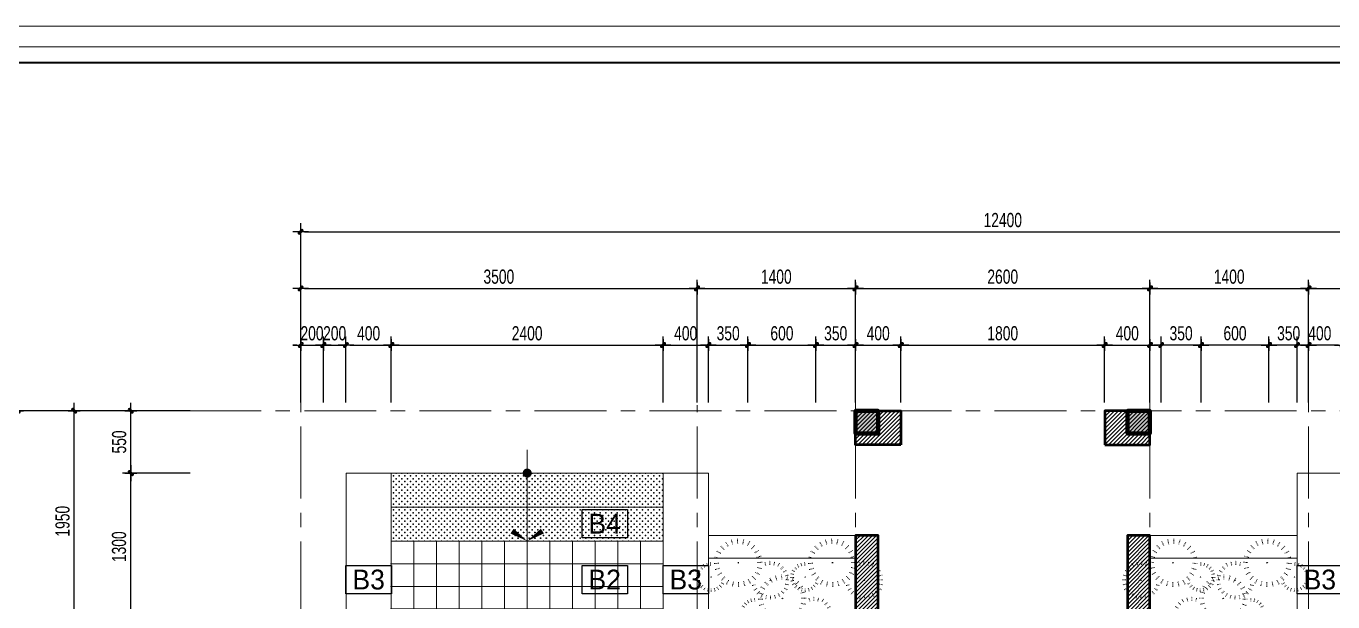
# Model space of a CAD drawing. Header units: inches. Extents: x 88947 to 296847, y 35049 to 161062.
# Drawn here: x 124536 to 136076, y 92972 to 98056 of the extents above; entities that cross this region are included whole.
import ezdxf
from ezdxf.enums import TextEntityAlignment as Align

# ---------------------------------------------------------------- set-up
doc = ezdxf.new("R2010")
doc.units = ezdxf.units.IN
doc.header["$MEASUREMENT"] = 0
doc.header["$PDMODE"] = 1
doc.linetypes.add('ACAD_ISO03W100', pattern=[30, 12, -18])
doc.linetypes.add('CENTER', pattern=[50.8, 31.75, -6.35, 6.35, -6.35])
for name, color, linetype, lineweight in [('A-Dims', 145, 'Continuous', 25), ('A-Text', 30, 'Continuous', 9), ('A-Wall', 2, 'Continuous', 35), ('DIM', 7, 'Continuous', 25), ('HACTH', 8, 'Continuous', 5), ('HATCH', 8, 'Continuous', 5), ('KHUNG 1', 6, 'Continuous', 70), ('KHUNG 2', 144, 'Continuous', 18), ('KY HIEU', 4, 'Continuous', 25), ('NETMANH', 192, 'Continuous', 18), ('THAY', 3, 'Continuous', 18), ('TRUC', 252, 'ACAD_ISO03W100', 13), ('TUONG', 4, 'Continuous', 50)]:
    doc.layers.add(name, color=color, linetype=linetype, lineweight=lineweight)
doc.layers.add('NOITHAT', color=34, linetype='Continuous')
doc.styles.add('ATTR', font='romans.shx', dxfattribs={"width": 0.8, "height": 0.7})
doc.styles.add('FRANKO', font='VFRANKO.TTF')
doc.styles.add('VNI-HELVE-CONDENSE', font='VNARIAL.TTF', dxfattribs={"width": 0.7})
doc.dimstyles.new('TAS-100', dxfattribs={"dimscale": 50, "dimtxt": 2.5, "dimasz": 0.7, "dimexe": 1.5, "dimexo": 1.5, "dimgap": 0.8, "dimtad": 1, "dimdec": 0, "dimzin": 3, "dimdsep": 46, "dimtxsty": 'VNI-HELVE-CONDENSE', "dimblk": 'TICK', "dimcen": 2.5, "dimclrt": 71, "dimazin": 2, "dimtfac": 0.75, "dimtdec": 0, "dimtix": 1, "dimtmove": 2, "dimatfit": 2, "dimldrblk": 'TICK123', "dimfxl": 1.5, "dimtolj": 1, "dimtzin": 0, "dimarcsym": 0})

# ---------------------------------------------------------------- blocks, each defined once
blk = doc.blocks.new('khung ten')
at = {"layer": 'A-Wall', "ltscale": 0.7}
blk.add_lwpolyline([(267204, -219099), (305804, -219099), (305804, -190799), (267204, -190799)], close=True, dxfattribs=at)
at = {"layer": 'KHUNG 2', "ltscale": 0.7}
blk.add_lwpolyline([(267004, -219299), (306004, -219299), (306004, -190599), (267004, -190599)], close=True, dxfattribs=at)
at = {"layer": 'NETMANH', "ltscale": 0.7}
blk.add_lwpolyline([(265004, -220042), (307004, -220042), (307004, -190342), (265004, -190342)], close=True, dxfattribs=at)
blk = doc.blocks.new('syb-floor')
at = {"linetype": 'Continuous'}
blk.add_lwpolyline([(-4.79, -2.5), (-4.79, 2.5), (3.22, 2.5), (3.22, -2.5)], close=True, dxfattribs=at)
blk.add_attdef('SYB-FLOOR', text='', height=2.5, dxfattribs=at).set_placement((-0.78, 0), align=Align.MIDDLE_CENTER)
blk = doc.blocks.new('121222')
at = {"layer": 'TRUC', "color": 95}
for p, q in [((-70, -79573), (-116, -79497)), ((15, -79536), (-11, -79450)), ((106, -79521), (103, -79432)), ((197, -79532), (218, -79444)), ((326, -79486), (284, -79564)), ((-230, -79791), (-316, -79770)), ((-274, -79662), (-197, -79705)), ((-143, -79630), (-206, -79569)), ((357, -79620), (419, -79554)), ((415, -79691), (492, -79644)), ((453, -79775), (538, -79750)), ((612, -79895), (554, -79800)), ((718, -79849), (686, -79741)), ((831, -79831), (829, -79719)), ((946, -79844), (972, -79735)), ((1107, -79787), (1054, -79884)), ((1169, -79789), (1227, -79821)), ((1268, -79765), (1220, -79719)), ((1322, -79722), (1287, -79665)), ((1385, -79694), (1366, -79630)), ((1454, -79683), (1452, -79616)), ((1522, -79691), (1538, -79626)), ((1619, -79657), (1587, -79715)), ((1642, -79757), (1689, -79708)), ((1686, -79810), (1743, -79775)), ((-239, -79883), (-328, -79885)), ((-225, -79974), (-311, -79999)), ((-188, -80058), (-264, -80104)), ((-129, -80129), (-191, -80194)), ((357, -80007), (454, -80060)), ((521, -79966), (442, -79890)), ((1146, -79954), (1223, -79872)), ((1219, -80042), (1314, -79984)), ((1265, -80148), (1372, -80116)), ((1652, -80131), (1700, -80177)), ((1751, -80107), (1693, -80075)), ((1714, -79873), (1778, -79855)), ((1718, -80011), (1782, -80026)), ((1725, -79942), (1792, -79940)), ((-98, -80262), (-56, -80185)), ((31, -80216), (10, -80304)), ((122, -80227), (124, -80317)), ((213, -80213), (238, -80299)), ((400, -80282), (289, -80285)), ((411, -80167), (304, -80141)), ((418, -80396), (311, -80428)), ((1272, -80376), (1379, -80402)), ((1283, -80262), (1395, -80259)), ((1466, -80213), (1468, -80280)), ((1534, -80202), (1553, -80266)), ((1598, -80174), (1632, -80231)), ((465, -80502), (370, -80560)), ((538, -80590), (460, -80672)), ((577, -80757), (630, -80660)), ((738, -80700), (711, -80809)), ((852, -80713), (855, -80825)), ((966, -80695), (997, -80803)), ((1071, -80649), (1129, -80744)), ((1162, -80578), (1242, -80654)), ((1327, -80537), (1230, -80484))]:
    blk.add_line(p, q, dxfattribs=at)
for points in [[(110, -79869), (98, -79879), (119, -79882)], [(1457, -79944), (1448, -79951), (1463, -79954)], [(837, -80265), (822, -80278), (848, -80282)]]:
    blk.add_lwpolyline(points, close=True, dxfattribs=at)
at = {"layer": 'TRUC', "color": 95, "style": 'ATTR', "width": 0.8, "flags": 9}
blk.add_attdef('ESTCODE', (837, -80265), '', height=6.45, rotation=331.3515, dxfattribs=at)
blk = doc.blocks.new('A$C42FF647F')
at = {"layer": 'HACTH'}
h = blk.add_hatch(dxfattribs=at)
h.set_pattern_fill('ANSI31', color=256, scale=200, style=0)
h.set_pattern_definition([(45, (-1500, -4950), (-17.67767, 17.67767), [])])
h.paths.add_polyline_path([(-1500, -4600), (4100, -4600), (4100, -4400), (4000, -4400), (4000, -4500), (2600, -4500), (2600, -2150), (2950, -2150), (2950, -1950), (2600, -1950), (2600, -1100), (2400, -1100), (2400, -4500), (200, -4500), (200, -1100), (0, -1100), (0, -1950), (-350, -1950), (-350, -2150), (0, -2150), (0, -4500), (-1400, -4500), (-1400, -4400), (-1500, -4400)])
at = {"layer": 'HATCH'}
h = blk.add_hatch(dxfattribs=at)
h.set_pattern_fill('ANSI31', color=256, scale=200, style=0)
h.set_pattern_definition([(45, (100, -300), (-17.6777, 17.6777), [])])
h.paths.add_polyline_path([(400, -300), (0, -300), (0, 0), (400, 0)])
h = blk.add_hatch(dxfattribs=at)
h.set_pattern_fill('ANSI31', color=256, scale=200, style=0)
h.set_pattern_definition([(45, (2100, -300), (-17.6777, 17.6777), [])])
h.paths.add_polyline_path([(2200, -300), (2600, -300), (2600, 0), (2200, 0)])
blk.add_lwpolyline([(-2900, -1150), (-2900, -345)], dxfattribs=at)
at = {"layer": 'HATCH', "const_width": 40}
blk.add_lwpolyline([(-2900, -570, 1), (-2900, -530, 1)], format="xyb", close=True, dxfattribs=at)
at = {"layer": 'HATCH'}
for points in [[(-3034, -1062, 50, 0, 0), (-2900, -1150, 0, 0, 0)], [(-2766, -1062, 50, 0, 0), (-2900, -1150, 0, 0, 0)]]:
    blk.add_lwpolyline(points, format="xyseb", dxfattribs=at)
at = {"layer": 'KHUNG 1'}
for points in [[(0, -200), (200, -200), (200, 0), (0, 0)], [(0, 0), (200, 0), (200, -200), (0, -200)], [(2400, 0), (2600, 0), (2600, -200), (2400, -200)], [(2600, 0), (2400, 0), (2400, -200), (2600, -200)]]:
    blk.add_lwpolyline(points, close=True, dxfattribs=at)
for points in [[(0, 0), (200, 0), (0, -200), (200, -200)], [(0, -200), (200, -200), (0, 0), (200, 0)], [(2400, -200), (2600, -200), (2400, 0), (2600, 0)], [(2600, -200), (2400, -200), (2600, 0), (2400, 0)]]:
    blk.add_solid(points, dxfattribs=at)
at = {"layer": 'THAY'}
for points in [[(-1300, -550), (-4500, -550)], [(3900, -550), (7100, -550)], [(-1700, -850), (-4100, -850)], [(-1700, -1150), (-4100, -1150)], [(-1300, -1100), (0, -1100)], [(3900, -1100), (2600, -1100)], [(-1300, -1300), (0, -1300)], [(3900, -1300), (2600, -1300)]]:
    blk.add_lwpolyline(points, dxfattribs=at)
for points in [[(-4500, -550), (-4100, -550), (-4100, -1850), (-4500, -1850)], [(-1300, -550), (-1700, -550), (-1700, -1850), (-1300, -1850)], [(3900, -550), (4300, -550), (4300, -1850), (3900, -1850)]]:
    blk.add_lwpolyline(points, close=True, dxfattribs=at)
at = {"layer": 'TUONG'}
for points in [[(400, -300), (0, -300), (0, 0), (400, 0)], [(2200, -300), (2600, -300), (2600, 0), (2200, 0)]]:
    blk.add_lwpolyline(points, close=True, dxfattribs=at)
for points in [[(2600, -1950), (2600, -1100), (2400, -1100), (2400, -4500)], [(200, -4500), (200, -1100), (0, -1100), (0, -1950)]]:
    blk.add_lwpolyline(points, dxfattribs=at)
at = {"layer": 'NOITHAT', "yscale": 0.3888000000297325, "zscale": 0.3888, "rotation": 180}
for p, xscale in [((-710, -32552), 0.3888000000151806), ((121, -32552), 0.3888000000151806), ((2479, -32552), -0.3888000000151806), ((3310, -32552), -0.3888000000151806), ((-321, -32868), 0.3888000000151806), ((2921, -32868), -0.3888000000151806)]:
    blk.add_blockref('121222', p, dxfattribs=dict(at, xscale=xscale))
blk = doc.blocks.new('TICK')
at = {"layer": 'A-Dims', "color": 1}
for p, q in [((-2, 0), (2, 0)), ((0, 1.5), (0, -1.5))]:
    blk.add_line(p, q, dxfattribs=at)
at = {"layer": 'A-Dims', "color": 1, "const_width": 0.788}
blk.add_lwpolyline([(-0.33, -0.35), (0.38, 0.38)], dxfattribs=at)
at = {"layer": 'A-Dims', "color": 1, "const_width": 0.394}
for points in [[(0.24, 0.52, -0.414214), (0.52, 0.52, -1)], [(0.52, 0.52, -0.414214), (0.52, 0.24, -1)], [(-0.47, -0.21, 0.414214), (-0.47, -0.49, 1)], [(-0.47, -0.49, 0.414214), (-0.19, -0.49, 1)]]:
    blk.add_lwpolyline(points, format="xyb", dxfattribs=at)
blk = doc.blocks.new('*D465')
at = {"layer": 'Defpoints', "color": 0}
for p in [(130461, 95740), (126961, 94659), (130461, 94659)]:
    blk.add_point(p, dxfattribs=at)
at = {"layer": 'DIM', "color": 0, "lineweight": -2}
for p, q in [((126961, 94734), (126961, 95815)), ((130461, 94734), (130461, 95815)), ((126996, 95740), (130426, 95740))]:
    blk.add_line(p, q, dxfattribs=at)
at = {"layer": 'DIM', "color": 0, "lineweight": -2, "xscale": 35, "yscale": 35, "zscale": 35, "rotation": 180}
blk.add_blockref('TICK', (126961, 95740), dxfattribs=at)
at = {"layer": 'DIM', "color": 0, "lineweight": -2, "xscale": 35, "yscale": 35, "zscale": 35}
blk.add_blockref('TICK', (130461, 95740), dxfattribs=at)
at = {"layer": 'DIM', "color": 71, "insert": (128711, 95843), "char_height": 125, "attachment_point": 5, "style": 'VNI-HELVE-CONDENSE'}
blk.add_mtext('\\A1;3500', dxfattribs=at)
blk = doc.blocks.new('TICK123')
at = {"layer": 'A-Dims', "color": 1}
blk.add_lwpolyline([(0.05, 0, 0, 0.84, 0), (-2.11, 0, 8.4, 8.4, 0)], format="xyseb", dxfattribs=at)
blk = doc.blocks.new('*D466')
at = {"layer": 'Defpoints', "color": 0}
for p in [(131861, 95740), (130461, 94659), (131861, 94659)]:
    blk.add_point(p, dxfattribs=at)
at = {"layer": 'DIM', "color": 0, "lineweight": -2}
for p, q in [((130461, 94734), (130461, 95815)), ((131861, 94734), (131861, 95815)), ((130496, 95740), (131826, 95740))]:
    blk.add_line(p, q, dxfattribs=at)
at = {"layer": 'DIM', "color": 0, "lineweight": -2, "xscale": 35, "yscale": 35, "zscale": 35, "rotation": 180}
blk.add_blockref('TICK', (130461, 95740), dxfattribs=at)
at = {"layer": 'DIM', "color": 0, "lineweight": -2, "xscale": 35, "yscale": 35, "zscale": 35}
blk.add_blockref('TICK', (131861, 95740), dxfattribs=at)
at = {"layer": 'DIM', "color": 71, "insert": (131161, 95843), "char_height": 125, "attachment_point": 5, "style": 'VNI-HELVE-CONDENSE'}
blk.add_mtext('\\A1;1400', dxfattribs=at)
blk = doc.blocks.new('*D467')
at = {"layer": 'Defpoints', "color": 0}
for p in [(134461, 95740), (131861, 94659), (134461, 94659)]:
    blk.add_point(p, dxfattribs=at)
at = {"layer": 'DIM', "color": 0, "lineweight": -2}
for p, q in [((131861, 94734), (131861, 95815)), ((134461, 94734), (134461, 95815)), ((131896, 95740), (134426, 95740))]:
    blk.add_line(p, q, dxfattribs=at)
at = {"layer": 'DIM', "color": 0, "lineweight": -2, "xscale": 35, "yscale": 35, "zscale": 35, "rotation": 180}
blk.add_blockref('TICK', (131861, 95740), dxfattribs=at)
at = {"layer": 'DIM', "color": 0, "lineweight": -2, "xscale": 35, "yscale": 35, "zscale": 35}
blk.add_blockref('TICK', (134461, 95740), dxfattribs=at)
at = {"layer": 'DIM', "color": 71, "insert": (133161, 95843), "char_height": 125, "attachment_point": 5, "style": 'VNI-HELVE-CONDENSE'}
blk.add_mtext('\\A1;2600', dxfattribs=at)
blk = doc.blocks.new('*D468')
at = {"layer": 'Defpoints', "color": 0}
for p in [(135861, 95740), (134461, 94659), (135861, 94659)]:
    blk.add_point(p, dxfattribs=at)
at = {"layer": 'DIM', "color": 0, "lineweight": -2}
for p, q in [((134461, 94734), (134461, 95815)), ((135861, 94734), (135861, 95815)), ((134496, 95740), (135826, 95740))]:
    blk.add_line(p, q, dxfattribs=at)
at = {"layer": 'DIM', "color": 0, "lineweight": -2, "xscale": 35, "yscale": 35, "zscale": 35, "rotation": 180}
blk.add_blockref('TICK', (134461, 95740), dxfattribs=at)
at = {"layer": 'DIM', "color": 0, "lineweight": -2, "xscale": 35, "yscale": 35, "zscale": 35}
blk.add_blockref('TICK', (135861, 95740), dxfattribs=at)
at = {"layer": 'DIM', "color": 71, "insert": (135161, 95843), "char_height": 125, "attachment_point": 5, "style": 'VNI-HELVE-CONDENSE'}
blk.add_mtext('\\A1;1400', dxfattribs=at)
blk = doc.blocks.new('*D469')
at = {"layer": 'Defpoints', "color": 0}
for p in [(139361, 95740), (135861, 94659), (139361, 94659)]:
    blk.add_point(p, dxfattribs=at)
at = {"layer": 'DIM', "color": 0, "lineweight": -2}
for p, q in [((135861, 94734), (135861, 95815)), ((139361, 94734), (139361, 95815)), ((135896, 95740), (139326, 95740))]:
    blk.add_line(p, q, dxfattribs=at)
at = {"layer": 'DIM', "color": 0, "lineweight": -2, "xscale": 35, "yscale": 35, "zscale": 35, "rotation": 180}
blk.add_blockref('TICK', (135861, 95740), dxfattribs=at)
at = {"layer": 'DIM', "color": 0, "lineweight": -2, "xscale": 35, "yscale": 35, "zscale": 35}
blk.add_blockref('TICK', (139361, 95740), dxfattribs=at)
at = {"layer": 'DIM', "color": 71, "insert": (137611, 95843), "char_height": 125, "attachment_point": 5, "style": 'VNI-HELVE-CONDENSE'}
blk.add_mtext('\\A1;3500', dxfattribs=at)
blk = doc.blocks.new('*D470')
at = {"layer": 'Defpoints', "color": 0}
for p in [(139361, 96240), (126961, 94659), (139361, 94659)]:
    blk.add_point(p, dxfattribs=at)
at = {"layer": 'DIM', "color": 0, "lineweight": -2}
for p, q in [((126961, 94734), (126961, 96315)), ((139361, 94734), (139361, 96315)), ((126996, 96240), (139326, 96240))]:
    blk.add_line(p, q, dxfattribs=at)
at = {"layer": 'DIM', "color": 0, "lineweight": -2, "xscale": 35, "yscale": 35, "zscale": 35, "rotation": 180}
blk.add_blockref('TICK', (126961, 96240), dxfattribs=at)
at = {"layer": 'DIM', "color": 0, "lineweight": -2, "xscale": 35, "yscale": 35, "zscale": 35}
blk.add_blockref('TICK', (139361, 96240), dxfattribs=at)
at = {"layer": 'DIM', "color": 71, "insert": (133161, 96343), "char_height": 125, "attachment_point": 5, "style": 'VNI-HELVE-CONDENSE'}
blk.add_mtext('\\A1;12400', dxfattribs=at)
blk = doc.blocks.new('*D471')
at = {"layer": 'Defpoints', "color": 0}
for p in [(127761, 95240), (127361, 94659), (127761, 94659)]:
    blk.add_point(p, dxfattribs=at)
at = {"layer": 'DIM', "color": 0, "lineweight": -2}
for p, q in [((127361, 94734), (127361, 95315)), ((127396, 95240), (127726, 95240)), ((127761, 94734), (127761, 95315))]:
    blk.add_line(p, q, dxfattribs=at)
at = {"layer": 'DIM', "color": 0, "lineweight": -2, "xscale": 35, "yscale": 35, "zscale": 35, "rotation": 180}
blk.add_blockref('TICK', (127361, 95240), dxfattribs=at)
at = {"layer": 'DIM', "color": 0, "lineweight": -2, "xscale": 35, "yscale": 35, "zscale": 35}
blk.add_blockref('TICK', (127761, 95240), dxfattribs=at)
at = {"layer": 'DIM', "color": 71, "insert": (127561, 95343), "char_height": 125, "attachment_point": 5, "style": 'VNI-HELVE-CONDENSE'}
blk.add_mtext('\\A1;400', dxfattribs=at)
blk = doc.blocks.new('*D472')
at = {"layer": 'Defpoints', "color": 0}
for p in [(130561, 95240), (130161, 94659), (130561, 94659)]:
    blk.add_point(p, dxfattribs=at)
at = {"layer": 'DIM', "color": 0, "lineweight": -2}
for p, q in [((130161, 94734), (130161, 95315)), ((130196, 95240), (130526, 95240)), ((130561, 94734), (130561, 95315))]:
    blk.add_line(p, q, dxfattribs=at)
at = {"layer": 'DIM', "color": 0, "lineweight": -2, "xscale": 35, "yscale": 35, "zscale": 35, "rotation": 180}
blk.add_blockref('TICK', (130161, 95240), dxfattribs=at)
at = {"layer": 'DIM', "color": 0, "lineweight": -2, "xscale": 35, "yscale": 35, "zscale": 35}
blk.add_blockref('TICK', (130561, 95240), dxfattribs=at)
at = {"layer": 'DIM', "color": 71, "insert": (130361, 95343), "char_height": 125, "attachment_point": 5, "style": 'VNI-HELVE-CONDENSE'}
blk.add_mtext('\\A1;400', dxfattribs=at)
blk = doc.blocks.new('*D473')
at = {"layer": 'Defpoints', "color": 0}
for p in [(130911, 95240), (130561, 94659), (130911, 94659)]:
    blk.add_point(p, dxfattribs=at)
at = {"layer": 'DIM', "color": 0, "lineweight": -2}
for p, q in [((130561, 94734), (130561, 95315)), ((130596, 95240), (130876, 95240)), ((130911, 94734), (130911, 95315))]:
    blk.add_line(p, q, dxfattribs=at)
at = {"layer": 'DIM', "color": 0, "lineweight": -2, "xscale": 35, "yscale": 35, "zscale": 35, "rotation": 180}
blk.add_blockref('TICK', (130561, 95240), dxfattribs=at)
at = {"layer": 'DIM', "color": 0, "lineweight": -2, "xscale": 35, "yscale": 35, "zscale": 35}
blk.add_blockref('TICK', (130911, 95240), dxfattribs=at)
at = {"layer": 'DIM', "color": 71, "insert": (130736, 95343), "char_height": 125, "attachment_point": 5, "style": 'VNI-HELVE-CONDENSE'}
blk.add_mtext('\\A1;350', dxfattribs=at)
blk = doc.blocks.new('*D474')
at = {"layer": 'Defpoints', "color": 0}
for p in [(132261, 95240), (131861, 94659), (132261, 94659)]:
    blk.add_point(p, dxfattribs=at)
at = {"layer": 'DIM', "color": 0, "lineweight": -2}
for p, q in [((131861, 94734), (131861, 95315)), ((131896, 95240), (132226, 95240)), ((132261, 94734), (132261, 95315))]:
    blk.add_line(p, q, dxfattribs=at)
at = {"layer": 'DIM', "color": 0, "lineweight": -2, "xscale": 35, "yscale": 35, "zscale": 35, "rotation": 180}
blk.add_blockref('TICK', (131861, 95240), dxfattribs=at)
at = {"layer": 'DIM', "color": 0, "lineweight": -2, "xscale": 35, "yscale": 35, "zscale": 35}
blk.add_blockref('TICK', (132261, 95240), dxfattribs=at)
at = {"layer": 'DIM', "color": 71, "insert": (132061, 95343), "char_height": 125, "attachment_point": 5, "style": 'VNI-HELVE-CONDENSE'}
blk.add_mtext('\\A1;400', dxfattribs=at)
blk = doc.blocks.new('*D475')
at = {"layer": 'Defpoints', "color": 0}
for p in [(134061, 95240), (132261, 94659), (134061, 94659)]:
    blk.add_point(p, dxfattribs=at)
at = {"layer": 'DIM', "color": 0, "lineweight": -2}
for p, q in [((132261, 94734), (132261, 95315)), ((132296, 95240), (134026, 95240)), ((134061, 94734), (134061, 95315))]:
    blk.add_line(p, q, dxfattribs=at)
at = {"layer": 'DIM', "color": 0, "lineweight": -2, "xscale": 35, "yscale": 35, "zscale": 35, "rotation": 180}
blk.add_blockref('TICK', (132261, 95240), dxfattribs=at)
at = {"layer": 'DIM', "color": 0, "lineweight": -2, "xscale": 35, "yscale": 35, "zscale": 35}
blk.add_blockref('TICK', (134061, 95240), dxfattribs=at)
at = {"layer": 'DIM', "color": 71, "insert": (133161, 95343), "char_height": 125, "attachment_point": 5, "style": 'VNI-HELVE-CONDENSE'}
blk.add_mtext('\\A1;1800', dxfattribs=at)
blk = doc.blocks.new('*D476')
at = {"layer": 'Defpoints', "color": 0}
for p in [(134461, 95240), (134061, 94659), (134461, 94659)]:
    blk.add_point(p, dxfattribs=at)
at = {"layer": 'DIM', "color": 0, "lineweight": -2}
for p, q in [((134061, 94734), (134061, 95315)), ((134096, 95240), (134426, 95240)), ((134461, 94734), (134461, 95315))]:
    blk.add_line(p, q, dxfattribs=at)
at = {"layer": 'DIM', "color": 0, "lineweight": -2, "xscale": 35, "yscale": 35, "zscale": 35, "rotation": 180}
blk.add_blockref('TICK', (134061, 95240), dxfattribs=at)
at = {"layer": 'DIM', "color": 0, "lineweight": -2, "xscale": 35, "yscale": 35, "zscale": 35}
blk.add_blockref('TICK', (134461, 95240), dxfattribs=at)
at = {"layer": 'DIM', "color": 71, "insert": (134261, 95343), "char_height": 125, "attachment_point": 5, "style": 'VNI-HELVE-CONDENSE'}
blk.add_mtext('\\A1;400', dxfattribs=at)
blk = doc.blocks.new('*D477')
at = {"layer": 'Defpoints', "color": 0}
for p in [(135761, 95240), (135761, 94659), (136161, 94659)]:
    blk.add_point(p, dxfattribs=at)
at = {"layer": 'DIM', "color": 0, "lineweight": -2}
for p, q in [((135761, 94734), (135761, 95315)), ((136126, 95240), (135796, 95240)), ((136161, 94734), (136161, 95315))]:
    blk.add_line(p, q, dxfattribs=at)
at = {"layer": 'DIM', "color": 0, "lineweight": -2, "xscale": 35, "yscale": 35, "zscale": 35, "rotation": 180}
blk.add_blockref('TICK', (135761, 95240), dxfattribs=at)
at = {"layer": 'DIM', "color": 0, "lineweight": -2, "xscale": 35, "yscale": 35, "zscale": 35}
blk.add_blockref('TICK', (136161, 95240), dxfattribs=at)
at = {"layer": 'DIM', "color": 71, "insert": (135961, 95343), "char_height": 125, "attachment_point": 5, "style": 'VNI-HELVE-CONDENSE'}
blk.add_mtext('\\A1;400', dxfattribs=at)
blk = doc.blocks.new('*D491')
at = {"layer": 'Defpoints', "color": 0}
for p in [(124961, 94659), (126061, 94659), (126061, 92709)]:
    blk.add_point(p, dxfattribs=at)
at = {"layer": 'DIM', "color": 0, "lineweight": -2}
for p, q in [((125986, 94659), (124886, 94659)), ((124961, 92744), (124961, 94624)), ((125986, 92709), (124886, 92709))]:
    blk.add_line(p, q, dxfattribs=at)
at = {"layer": 'DIM', "color": 0, "lineweight": -2, "xscale": 35, "yscale": 35, "zscale": 35}
for p, rotation in [((124961, 94659), 90), ((124961, 92709), 270)]:
    blk.add_blockref('TICK', p, dxfattribs=dict(at, rotation=rotation))
at = {"layer": 'DIM', "color": 71, "insert": (124858, 93684), "char_height": 125, "attachment_point": 5, "rotation": 90, "style": 'VNI-HELVE-CONDENSE'}
blk.add_mtext('\\A1;1950', dxfattribs=at)
blk = doc.blocks.new('*D492')
at = {"layer": 'Defpoints', "color": 0}
for p in [(125461, 94659), (126061, 94659), (126061, 94109)]:
    blk.add_point(p, dxfattribs=at)
at = {"layer": 'DIM', "color": 0, "lineweight": -2}
for p, q in [((125986, 94659), (125386, 94659)), ((125461, 94144), (125461, 94624)), ((125986, 94109), (125386, 94109))]:
    blk.add_line(p, q, dxfattribs=at)
at = {"layer": 'DIM', "color": 0, "lineweight": -2, "xscale": 35, "yscale": 35, "zscale": 35}
for p, rotation in [((125461, 94659), 90), ((125461, 94109), 270)]:
    blk.add_blockref('TICK', p, dxfattribs=dict(at, rotation=rotation))
at = {"layer": 'DIM', "color": 71, "insert": (125358, 94384), "char_height": 125, "attachment_point": 5, "rotation": 90, "style": 'VNI-HELVE-CONDENSE'}
blk.add_mtext('\\A1;550', dxfattribs=at)
blk = doc.blocks.new('*D493')
at = {"layer": 'Defpoints', "color": 0}
for p in [(124461, 94659), (125561, 94659), (125561, 92709)]:
    blk.add_point(p, dxfattribs=at)
at = {"layer": 'DIM', "color": 0, "lineweight": -2}
for p, q in [((125486, 94659), (124386, 94659)), ((124461, 92744), (124461, 94624)), ((125486, 92709), (124386, 92709))]:
    blk.add_line(p, q, dxfattribs=at)
at = {"layer": 'DIM', "color": 0, "lineweight": -2, "xscale": 35, "yscale": 35, "zscale": 35}
for p, rotation in [((124461, 94659), 90), ((124461, 92709), 270)]:
    blk.add_blockref('TICK', p, dxfattribs=dict(at, rotation=rotation))
at = {"layer": 'DIM', "color": 71, "insert": (124358, 93684), "char_height": 125, "attachment_point": 5, "rotation": 90, "style": 'VNI-HELVE-CONDENSE'}
blk.add_mtext('\\A1;1950', dxfattribs=at)
blk = doc.blocks.new('*D495')
at = {"layer": 'Defpoints', "color": 0}
for p in [(127361, 95240), (127161, 94659), (127361, 94659)]:
    blk.add_point(p, dxfattribs=at)
at = {"layer": 'DIM', "color": 0, "lineweight": -2}
for p, q in [((127126, 95240), (127091, 95240)), ((127161, 94734), (127161, 95315)), ((127161, 95240), (127361, 95240)), ((127361, 94734), (127361, 95315)), ((127396, 95240), (127431, 95240))]:
    blk.add_line(p, q, dxfattribs=at)
at = {"layer": 'DIM', "color": 0, "lineweight": -2, "xscale": 35, "yscale": 35, "zscale": 35}
blk.add_blockref('TICK', (127161, 95240), dxfattribs=at)
at = {"layer": 'DIM', "color": 0, "lineweight": -2, "xscale": 35, "yscale": 35, "zscale": 35, "rotation": 180}
blk.add_blockref('TICK', (127361, 95240), dxfattribs=at)
at = {"layer": 'DIM', "color": 71, "insert": (127261, 95343), "char_height": 125, "attachment_point": 5, "style": 'VNI-HELVE-CONDENSE'}
blk.add_mtext('\\A1;200', dxfattribs=at)
blk = doc.blocks.new('*D498')
at = {"layer": 'Defpoints', "color": 0}
for p in [(125461, 94109), (126061, 94109), (126061, 92809)]:
    blk.add_point(p, dxfattribs=at)
at = {"layer": 'DIM', "color": 0, "lineweight": -2}
for p, q in [((125986, 94109), (125386, 94109)), ((125461, 92844), (125461, 94074)), ((125986, 92809), (125386, 92809))]:
    blk.add_line(p, q, dxfattribs=at)
at = {"layer": 'DIM', "color": 0, "lineweight": -2, "xscale": 35, "yscale": 35, "zscale": 35}
for p, rotation in [((125461, 94109), 90), ((125461, 92809), 270)]:
    blk.add_blockref('TICK', p, dxfattribs=dict(at, rotation=rotation))
at = {"layer": 'DIM', "color": 71, "insert": (125357, 93459), "char_height": 125, "attachment_point": 5, "rotation": 90, "style": 'VNI-HELVE-CONDENSE'}
blk.add_mtext('\\A1;1300', dxfattribs=at)
blk = doc.blocks.new('*D504')
at = {"layer": 'Defpoints', "color": 0}
for p in [(130161, 95240), (127761, 94659), (130161, 94659)]:
    blk.add_point(p, dxfattribs=at)
at = {"layer": 'DIM', "color": 0, "lineweight": -2}
for p, q in [((127761, 94734), (127761, 95315)), ((127796, 95240), (130126, 95240)), ((130161, 94734), (130161, 95315))]:
    blk.add_line(p, q, dxfattribs=at)
at = {"layer": 'DIM', "color": 0, "lineweight": -2, "xscale": 35, "yscale": 35, "zscale": 35, "rotation": 180}
blk.add_blockref('TICK', (127761, 95240), dxfattribs=at)
at = {"layer": 'DIM', "color": 0, "lineweight": -2, "xscale": 35, "yscale": 35, "zscale": 35}
blk.add_blockref('TICK', (130161, 95240), dxfattribs=at)
at = {"layer": 'DIM', "color": 71, "insert": (128961, 95343), "char_height": 125, "attachment_point": 5, "style": 'VNI-HELVE-CONDENSE'}
blk.add_mtext('\\A1;2400', dxfattribs=at)
blk = doc.blocks.new('*D515')
at = {"layer": 'Defpoints', "color": 0}
for p in [(131861, 95240), (131511, 94659), (131861, 94659)]:
    blk.add_point(p, dxfattribs=at)
at = {"layer": 'DIM', "color": 0, "lineweight": -2}
for p, q in [((131511, 94734), (131511, 95315)), ((131546, 95240), (131826, 95240)), ((131861, 94734), (131861, 95315))]:
    blk.add_line(p, q, dxfattribs=at)
at = {"layer": 'DIM', "color": 0, "lineweight": -2, "xscale": 35, "yscale": 35, "zscale": 35, "rotation": 180}
blk.add_blockref('TICK', (131511, 95240), dxfattribs=at)
at = {"layer": 'DIM', "color": 0, "lineweight": -2, "xscale": 35, "yscale": 35, "zscale": 35}
blk.add_blockref('TICK', (131861, 95240), dxfattribs=at)
at = {"layer": 'DIM', "color": 71, "insert": (131686, 95343), "char_height": 125, "attachment_point": 5, "style": 'VNI-HELVE-CONDENSE'}
blk.add_mtext('\\A1;350', dxfattribs=at)
blk = doc.blocks.new('*D516')
at = {"layer": 'Defpoints', "color": 0}
for p in [(131511, 95240), (130911, 94659), (131511, 94659)]:
    blk.add_point(p, dxfattribs=at)
at = {"layer": 'DIM', "color": 0, "lineweight": -2}
for p, q in [((130911, 94734), (130911, 95315)), ((130946, 95240), (131476, 95240)), ((131511, 94734), (131511, 95315))]:
    blk.add_line(p, q, dxfattribs=at)
at = {"layer": 'DIM', "color": 0, "lineweight": -2, "xscale": 35, "yscale": 35, "zscale": 35, "rotation": 180}
blk.add_blockref('TICK', (130911, 95240), dxfattribs=at)
at = {"layer": 'DIM', "color": 0, "lineweight": -2, "xscale": 35, "yscale": 35, "zscale": 35}
blk.add_blockref('TICK', (131511, 95240), dxfattribs=at)
at = {"layer": 'DIM', "color": 71, "insert": (131211, 95343), "char_height": 125, "attachment_point": 5, "style": 'VNI-HELVE-CONDENSE'}
blk.add_mtext('\\A1;600', dxfattribs=at)
blk = doc.blocks.new('*D517')
at = {"layer": 'Defpoints', "color": 0}
for p in [(135512, 95240), (135512, 94659), (135861, 94659)]:
    blk.add_point(p, dxfattribs=at)
at = {"layer": 'DIM', "color": 0, "lineweight": -2}
for p, q in [((135512, 94734), (135512, 95315)), ((135826, 95240), (135547, 95240)), ((135861, 94734), (135861, 95315))]:
    blk.add_line(p, q, dxfattribs=at)
at = {"layer": 'DIM', "color": 0, "lineweight": -2, "xscale": 35, "yscale": 35, "zscale": 35, "rotation": 180}
blk.add_blockref('TICK', (135512, 95240), dxfattribs=at)
at = {"layer": 'DIM', "color": 0, "lineweight": -2, "xscale": 35, "yscale": 35, "zscale": 35}
blk.add_blockref('TICK', (135861, 95240), dxfattribs=at)
at = {"layer": 'DIM', "color": 71, "insert": (135686, 95343), "char_height": 125, "attachment_point": 5, "style": 'VNI-HELVE-CONDENSE'}
blk.add_mtext('\\A1;350', dxfattribs=at)
blk = doc.blocks.new('*D518')
at = {"layer": 'Defpoints', "color": 0}
for p in [(134561, 95240), (134561, 94659), (134912, 94659)]:
    blk.add_point(p, dxfattribs=at)
at = {"layer": 'DIM', "color": 0, "lineweight": -2}
for p, q in [((134561, 94734), (134561, 95315)), ((134877, 95240), (134596, 95240)), ((134912, 94734), (134912, 95315))]:
    blk.add_line(p, q, dxfattribs=at)
at = {"layer": 'DIM', "color": 0, "lineweight": -2, "xscale": 35, "yscale": 35, "zscale": 35, "rotation": 180}
blk.add_blockref('TICK', (134561, 95240), dxfattribs=at)
at = {"layer": 'DIM', "color": 0, "lineweight": -2, "xscale": 35, "yscale": 35, "zscale": 35}
blk.add_blockref('TICK', (134912, 95240), dxfattribs=at)
at = {"layer": 'DIM', "color": 71, "insert": (134736, 95343), "char_height": 125, "attachment_point": 5, "style": 'VNI-HELVE-CONDENSE'}
blk.add_mtext('\\A1;350', dxfattribs=at)
blk = doc.blocks.new('*D519')
at = {"layer": 'Defpoints', "color": 0}
for p in [(134912, 95240), (134912, 94659), (135512, 94659)]:
    blk.add_point(p, dxfattribs=at)
at = {"layer": 'DIM', "color": 0, "lineweight": -2}
for p, q in [((134912, 94734), (134912, 95315)), ((135477, 95240), (134947, 95240)), ((135512, 94734), (135512, 95315))]:
    blk.add_line(p, q, dxfattribs=at)
at = {"layer": 'DIM', "color": 0, "lineweight": -2, "xscale": 35, "yscale": 35, "zscale": 35, "rotation": 180}
blk.add_blockref('TICK', (134912, 95240), dxfattribs=at)
at = {"layer": 'DIM', "color": 0, "lineweight": -2, "xscale": 35, "yscale": 35, "zscale": 35}
blk.add_blockref('TICK', (135512, 95240), dxfattribs=at)
at = {"layer": 'DIM', "color": 71, "insert": (135212, 95343), "char_height": 125, "attachment_point": 5, "style": 'VNI-HELVE-CONDENSE'}
blk.add_mtext('\\A1;600', dxfattribs=at)
blk = doc.blocks.new('*D520')
at = {"layer": 'Defpoints', "color": 0}
for p in [(127161, 95240), (126961, 94659), (127161, 94659)]:
    blk.add_point(p, dxfattribs=at)
at = {"layer": 'DIM', "color": 0, "lineweight": -2}
for p, q in [((126926, 95240), (126891, 95240)), ((126961, 94734), (126961, 95315)), ((126961, 95240), (127161, 95240)), ((127161, 94734), (127161, 95315)), ((127196, 95240), (127231, 95240))]:
    blk.add_line(p, q, dxfattribs=at)
at = {"layer": 'DIM', "color": 0, "lineweight": -2, "xscale": 35, "yscale": 35, "zscale": 35}
blk.add_blockref('TICK', (126961, 95240), dxfattribs=at)
at = {"layer": 'DIM', "color": 0, "lineweight": -2, "xscale": 35, "yscale": 35, "zscale": 35, "rotation": 180}
blk.add_blockref('TICK', (127161, 95240), dxfattribs=at)
at = {"layer": 'DIM', "color": 71, "insert": (127061, 95343), "char_height": 125, "attachment_point": 5, "style": 'VNI-HELVE-CONDENSE'}
blk.add_mtext('\\A1;200', dxfattribs=at)

msp = doc.modelspace()

# ---------------------------------------------------------------- hatches: boundary and pattern name
at = {"layer": 'HATCH'}
h = msp.add_hatch(dxfattribs=at)
h.set_pattern_fill('CROSS', color=256, scale=100, style=0)
h.set_pattern_definition([(180, (128861.345, 94108.95), (-25, 25), [12.5, -37.5]), (90, (128855.095, 94102.7), (25, 25), [12.5, -37.5])])
h.paths.add_polyline_path([(130161.3, 94109), (130161.3, 93509), (127761.3, 93509), (127761.3, 94109)])
h = msp.add_hatch(dxfattribs=at)
h.set_pattern_fill('TAS_GACH400X400', color=256, scale=0.5, style=0, pattern_type=2)
h.set_pattern_definition([(0, (127161.34, 86309.14), (0, 200), []), (90, (127161.34, 86309.14), (-200, 1e-14), [200, 0])])
h.paths.add_polyline_path([(127761.3, 92709), (127761.3, 93509), (130161.3, 93509), (130161.3, 92709)])

# ---------------------------------------------------------------- linework, layer by layer
msp.add_lwpolyline([(130161.3, 94109), (130161.3, 93509), (130161.3, 93509), (130161.3, 93509), (127761.3, 93509), (127761.3, 94109), (130161.3, 94109)], close=True, dxfattribs=at)
at = {"layer": 'TRUC', "linetype": 'CENTER', "ltscale": 20}
for points in [[(126961.3, 82709), (126961.3, 95209)], [(131861.3, 82709), (131861.3, 95209)], [(134461.3, 82709), (134461.3, 95209)], [(135861.3, 82709), (135861.3, 95209)], [(124961.3, 94659), (141361.3, 94659)], [(130461.3, 82709), (130461.3, 94709)]]:
    msp.add_lwpolyline(points, dxfattribs=at)

# ---------------------------------------------------------------- block references
at = {"layer": 'A-Text', "xscale": 0.7071428571362048, "yscale": 0.7071428573544836, "zscale": 0.7071428573664265}
msp.add_blockref('khung ten', (-68748.5, 232654.8), dxfattribs=at)
at = {"layer": 'HACTH'}
msp.add_blockref('A$C42FF647F', (131861.3, 94659), dxfattribs=at)
at = {"layer": 'KY HIEU'}
ref = msp.add_blockref('syb-floor', (129684.9, 93662.2), dxfattribs=dict(at, xscale=50, yscale=50, zscale=50))
ref.add_attrib('SYB-FLOOR', 'B4', dxfattribs={"layer": '0', "linetype": 'Continuous', "height": 175, "style": 'FRANKO'}).set_placement((129645.7, 93662.2), align=Align.MIDDLE_CENTER)
ref = msp.add_blockref('syb-floor', (127600.6, 93169.4), dxfattribs=dict(at, xscale=50, yscale=50, zscale=50))
ref.add_attrib('SYB-FLOOR', 'B3', dxfattribs={"layer": '0', "linetype": 'Continuous', "height": 175, "style": 'FRANKO'}).set_placement((127561.3, 93169.4), align=Align.MIDDLE_CENTER)
ref = msp.add_blockref('syb-floor', (129684.9, 93169.4), dxfattribs=dict(at, xscale=50, yscale=50, zscale=50))
ref.add_attrib('SYB-FLOOR', 'B2', dxfattribs={"layer": '0', "linetype": 'Continuous', "height": 175, "style": 'FRANKO'}).set_placement((129645.7, 93169.4), align=Align.MIDDLE_CENTER)
ref = msp.add_blockref('syb-floor', (130400.6, 93169.4), dxfattribs=dict(at, xscale=50, yscale=50, zscale=50))
ref.add_attrib('SYB-FLOOR', 'B3', dxfattribs={"layer": '0', "linetype": 'Continuous', "height": 175, "style": 'FRANKO'}).set_placement((130361.4, 93169.4), align=Align.MIDDLE_CENTER)
ref = msp.add_blockref('syb-floor', (136000.6, 93169.4), dxfattribs=dict(at, xscale=50, yscale=50, zscale=50))
ref.add_attrib('SYB-FLOOR', 'B3', dxfattribs={"layer": '0', "linetype": 'Continuous', "height": 175, "style": 'FRANKO'}).set_placement((135961.3, 93169.4), align=Align.MIDDLE_CENTER)

# ---------------------------------------------------------------- dimensions: what is measured, and where the dimension line sits
at = {"layer": 'DIM'}
for base, p1, p2, picture, middle in [((139361.3, 96239.5), (126961.3, 94659), (139361.3, 94659), '*D470', (133161.3, 96343.3)), ((130461.3, 95739.5), (126961.3, 94659), (130461.3, 94659), '*D465', (128711.3, 95843.4)), ((131861.3, 95739.5), (130461.3, 94659), (131861.3, 94659), '*D466', (131161.3, 95843.3)), ((134461.3, 95739.5), (131861.3, 94659), (134461.3, 94659), '*D467', (133161.3, 95843.3)), ((135861.3, 95739.5), (134461.3, 94659), (135861.3, 94659), '*D468', (135161.3, 95843.3)), ((139361.3, 95739.5), (135861.3, 94659), (139361.3, 94659), '*D469', (137611.3, 95843.4)), ((127161.3, 95239.5), (126961.3, 94659), (127161.3, 94659), '*D520', (127061.3, 95343.3)), ((127361.3, 95239.5), (127161.3, 94659), (127361.3, 94659), '*D495', (127261.3, 95343.3)), ((127761.3, 95239.5), (127361.3, 94659), (127761.3, 94659), '*D471', (127561.3, 95343.3)), ((130161.3, 95239.5), (127761.3, 94659), (130161.3, 94659), '*D504', (128961.3, 95343.3)), ((130561.3, 95239.5), (130161.3, 94659), (130561.3, 94659), '*D472', (130361.3, 95343.3)), ((130911.2, 95239.5), (130561.3, 94659), (130911.2, 94659), '*D473', (130736.3, 95343.4)), ((131511.2, 95239.5), (130911.2, 94659), (131511.2, 94659), '*D516', (131211.2, 95343.3)), ((131861.3, 95239.5), (131511.2, 94659), (131861.3, 94659), '*D515', (131686.3, 95343.4)), ((132261.3, 95239.5), (131861.3, 94659), (132261.3, 94659), '*D474', (132061.3, 95343.3)), ((134061.3, 95239.5), (132261.3, 94659), (134061.3, 94659), '*D475', (133161.3, 95343.3)), ((134461.3, 95239.5), (134061.3, 94659), (134461.3, 94659), '*D476', (134261.3, 95343.3))]:
    dim = msp.add_linear_dim(base=base, p1=p1, p2=p2, dimstyle='TAS-100', dxfattribs=at)
    dim.commit()
    dim.dimension.update_dxf_attribs({"geometry": picture, "text_midpoint": middle})
for base, p1, p2, angle, picture, middle in [((134561.3, 95239.5), (134911.5, 94659), (134561.3, 94659), 180, '*D518', (134736.4, 95343.4)), ((134911.5, 95239.5), (135511.5, 94659), (134911.5, 94659), 180, '*D519', (135211.5, 95343.3)), ((135511.5, 95239.5), (135861.3, 94659), (135511.5, 94659), 180, '*D517', (135686.4, 95343.4)), ((135761.3, 95239.5), (136161.3, 94659), (135761.3, 94659), 180, '*D477', (135961.3, 95343.3)), ((124461.3, 94659), (125561.3, 92709), (125561.3, 94659), 90, '*D493', (124357.6, 93684)), ((124961.3, 94659), (126061.3, 92709), (126061.3, 94659), 90, '*D491', (124857.6, 93684)), ((125461.3, 94659), (126061.3, 94109), (126061.3, 94659), 90, '*D492', (125357.6, 94384)), ((125461.3, 94109), (126061.3, 92809), (126061.3, 94109), 90, '*D498', (125357.5, 93459))]:
    dim = msp.add_linear_dim(base=base, p1=p1, p2=p2, angle=angle, dimstyle='TAS-100', dxfattribs=at)
    dim.commit()
    dim.dimension.update_dxf_attribs({"geometry": picture, "text_midpoint": middle})

doc.saveas('drawing.dxf')
